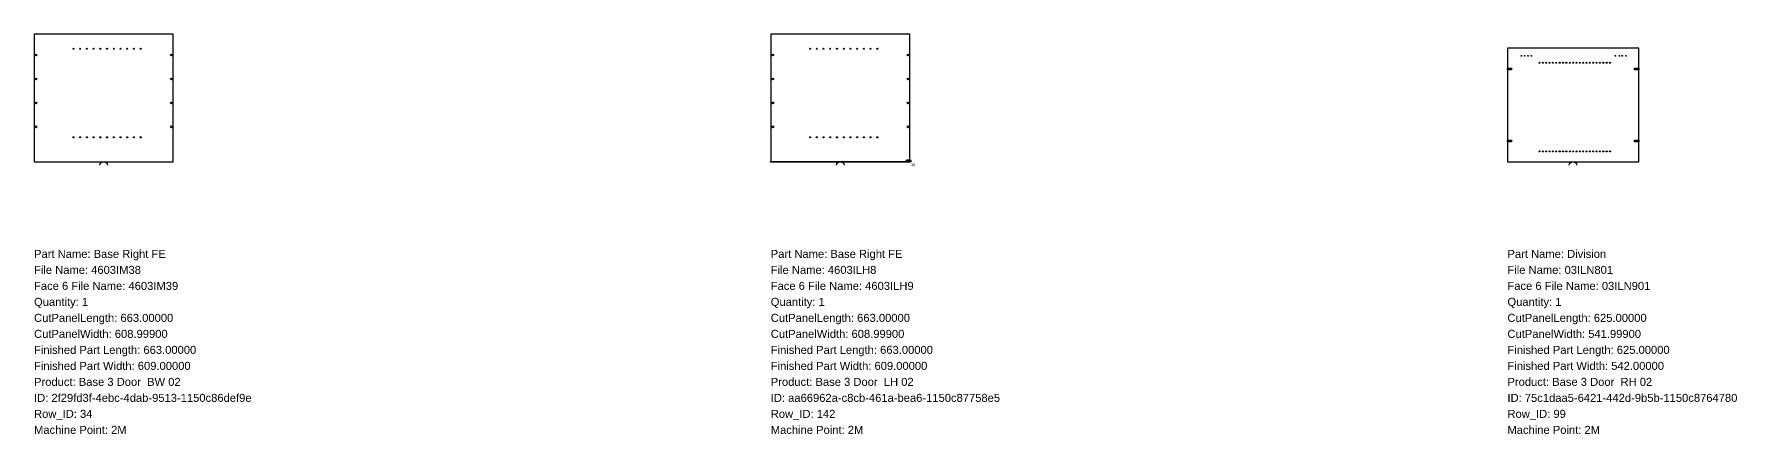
# Model space of a CAD drawing. Header units: inches. Extents: x 0 to 77089, y -1296 to 609.
# Drawn here: x 38559 to 46667, y -1296 to 609 of the extents above; entities that cross this region are included whole.
import ezdxf

# ---------------------------------------------------------------- set-up
doc = ezdxf.new("R2010")
doc.units = ezdxf.units.IN
doc.header["$MEASUREMENT"] = 0
for name, color, linetype in [('BORDER_Z19P0RT1001', 7, 'Continuous'), ('HBORE_Z9P5', 4, 'Continuous'), ('NESTTEXT', 1, 'Continuous'), ('PLINEDIRECTION', 6, 'Continuous'), ('ROUTE_Z10P0RT1016', 7, 'Continuous'), ('VBORE_Z11P0', 3, 'Continuous'), ('VBORE_Z12P0', 3, 'Continuous'), ('VBORE_Z2P0', 3, 'Continuous')]:
    doc.layers.add(name, color=color, linetype=linetype)
doc.styles.get("Standard").update_dxf_attribs({"font": 'arial.ttf'})

msp = doc.modelspace()

# ---------------------------------------------------------------- linework, layer by layer
at = {"layer": 'BORDER_Z19P0RT1001', "color": 2}
for points in [[(38872.107, -15, -0.41421356), (38887.107, 0), (39221.782, 0), (39221.782, 608.999), (38558.782, 608.999), (38558.782, 0), (38893.457, 0, -0.41421356), (38908.457, -15)], [(42379.907, -15, -0.41421356), (42394.907, 0), (42729.582, 0), (42729.582, 608.999), (42066.582, 608.999), (42066.582, 0), (42401.257, 0, -0.41421356), (42416.257, -15)], [(45868.707, -15, -0.41421356), (45883.707, 0), (46199.382, 0), (46199.382, 541.999), (45574.382, 541.999), (45574.382, 0), (45890.057, 0, -0.41421356), (45905.057, -15)]]:
    msp.add_lwpolyline(points, format="xyb", dxfattribs=at)
at = {"layer": 'HBORE_Z9P5', "color": 4}
for points in [[(45574.382, 445.999), (45594.382, 445.999), (45594.382, 437.999), (45574.382, 437.999), (45574.382, 445.999)], [(46199.382, 437.999), (46179.382, 437.999), (46179.382, 445.999), (46199.382, 445.999), (46199.382, 437.999)], [(45574.382, 103.999), (45594.382, 103.999), (45594.382, 95.999), (45574.382, 95.999), (45574.382, 103.999)], [(46199.382, 95.999), (46179.382, 95.999), (46179.382, 103.999), (46199.382, 103.999), (46199.382, 95.999)]]:
    msp.add_lwpolyline(points, close=True, dxfattribs=at)
at = {"layer": 'PLINEDIRECTION', "color": 6}
msp.add_lwpolyline([(42734.582, -0.001), (42734.582, 6.349), (42709.182, 6.349), (42721.882, 3.174), (42721.882, 9.524), (42709.182, 6.349), (42721.882, 4.762), (42721.882, 7.937), (42709.182, 6.349)], dxfattribs=at)
at = {"layer": 'ROUTE_Z10P0RT1016', "color": 3}
msp.add_lwpolyline([(42734.582, -0.001), (42061.582, -0.001)], dxfattribs=at)
at = {"layer": 'VBORE_Z11P0', "color": 3}
for centre in [(38746.282, 538.999), (38778.282, 538.999), (38810.282, 538.999), (38842.282, 538.999), (38874.282, 538.999), (38906.282, 538.999), (38938.282, 538.999), (38970.282, 538.999), (39002.282, 538.999), (39034.282, 538.999), (39066.282, 538.999), (42254.082, 538.999), (42286.082, 538.999), (42318.082, 538.999), (42350.082, 538.999), (42382.082, 538.999), (42414.082, 538.999), (42446.082, 538.999), (42478.082, 538.999), (42510.082, 538.999), (42542.082, 538.999), (42574.082, 538.999), (45742.882, 471.999), (45774.882, 471.999), (45806.882, 471.999), (45838.882, 471.999), (45870.882, 471.999), (45902.882, 471.999), (45934.882, 471.999), (45966.882, 471.999), (45998.882, 471.999), (46030.882, 471.999), (46062.882, 471.999), (38746.282, 116.999), (38778.282, 116.999), (38810.282, 116.999), (38842.282, 116.999), (38874.282, 116.999), (38906.282, 116.999), (38938.282, 116.999), (38970.282, 116.999), (39002.282, 116.999), (39034.282, 116.999), (39066.282, 116.999), (42254.082, 116.999), (42286.082, 116.999), (42318.082, 116.999), (42350.082, 116.999), (42382.082, 116.999), (42414.082, 116.999), (42446.082, 116.999), (42478.082, 116.999), (42510.082, 116.999), (42542.082, 116.999), (42574.082, 116.999), (45742.882, 49.999), (45774.882, 49.999), (45806.882, 49.999), (45838.882, 49.999), (45870.882, 49.999), (45902.882, 49.999), (45934.882, 49.999), (45966.882, 49.999), (45998.882, 49.999), (46030.882, 49.999), (46062.882, 49.999)]:
    msp.add_circle(centre, 2.505, dxfattribs=at)
at = {"layer": 'VBORE_Z11P0', "color": 1}
for centre in [(45726.882, 471.999), (45758.882, 471.999), (45790.882, 471.999), (45822.882, 471.999), (45854.882, 471.999), (45886.882, 471.999), (45918.882, 471.999), (45950.882, 471.999), (45982.882, 471.999), (46014.882, 471.999), (46046.882, 471.999), (45726.882, 49.999), (45758.882, 49.999), (45790.882, 49.999), (45822.882, 49.999), (45854.882, 49.999), (45886.882, 49.999), (45918.882, 49.999), (45950.882, 49.999), (45982.882, 49.999), (46014.882, 49.999), (46046.882, 49.999)]:
    msp.add_circle(centre, 2.505, dxfattribs=at)
at = {"layer": 'VBORE_Z12P0', "color": 3}
for centre in [(38568.282, 508.999), (39212.282, 508.999), (42076.082, 508.999), (42720.082, 508.999), (38568.282, 394.999), (39212.282, 394.999), (42076.082, 394.999), (42720.082, 394.999), (38568.282, 280.999), (39212.282, 280.999), (42076.082, 280.999), (42720.082, 280.999), (38568.282, 166.999), (39212.282, 166.999), (42076.082, 166.999), (42720.082, 166.999)]:
    msp.add_circle(centre, 4, dxfattribs=at)
at = {"layer": 'VBORE_Z2P0', "color": 1}
for centre in [(45640.382, 504.999), (45672.382, 504.999), (46107.382, 504.999), (46139.382, 504.999)]:
    msp.add_circle(centre, 1.5, dxfattribs=at)
at = {"layer": 'VBORE_Z2P0', "color": 3}
for centre in [(45656.382, 504.999), (45688.382, 504.999), (46088.382, 504.999), (46120.382, 504.999)]:
    msp.add_circle(centre, 1.5, dxfattribs=at)

# ---------------------------------------------------------------- texts
at = {"layer": 'NESTTEXT', "color": 1}
for s, p in [('Part Name: Base Right FE', (38558.782, -457.2)), ('Part Name: Base Right FE', (42066.582, -457.2)), ('Part Name: Division', (45574.382, -457.2)), ('File Name: 4603IM38', (38558.782, -533.4)), ('File Name: 4603ILH8', (42066.582, -533.4)), ('File Name: 03ILN801', (45574.382, -533.4)), ('Quantity: 1', (38558.782, -685.8)), ('Face 6 File Name: 4603IM39', (38558.782, -609.6)), ('Quantity: 1', (42066.582, -685.8)), ('Face 6 File Name: 4603ILH9', (42066.582, -609.6)), ('Quantity: 1', (45574.382, -685.8)), ('Face 6 File Name: 03ILN901', (45574.382, -609.6)), ('CutPanelLength: 663.00000', (38558.782, -762)), ('CutPanelLength: 663.00000', (42066.582, -762)), ('CutPanelLength: 625.00000', (45574.382, -762)), ('CutPanelWidth: 608.99900', (38558.782, -838.2)), ('CutPanelWidth: 608.99900', (42066.582, -838.2)), ('CutPanelWidth: 541.99900', (45574.382, -838.2)), ('Finished Part Length: 663.00000', (38558.782, -914.4)), ('Finished Part Length: 663.00000', (42066.582, -914.4)), ('Finished Part Length: 625.00000', (45574.382, -914.4)), ('Finished Part Width: 609.00000', (38558.782, -990.6)), ('Finished Part Width: 609.00000', (42066.582, -990.6)), ('Finished Part Width: 542.00000', (45574.382, -990.6)), ('Product: Base 3 Door  BW 02', (38558.782, -1066.8)), ('Product: Base 3 Door  LH 02', (42066.582, -1066.8)), ('Product: Base 3 Door  RH 02', (45574.382, -1066.8)), ('ID: 2f29fd3f-4ebc-4dab-9513-1150c86def9e', (38558.782, -1143)), ('ID: aa66962a-c8cb-461a-bea6-1150c87758e5', (42066.582, -1143)), ('ID: 75c1daa5-6421-442d-9b5b-1150c8764780', (45574.382, -1143)), ('Row_ID: 34', (38558.782, -1219.2)), ('Row_ID: 142', (42066.582, -1219.2)), ('Row_ID: 99', (45574.382, -1219.2)), ('Machine Point: 2M', (38558.782, -1295.4)), ('Machine Point: 2M', (42066.582, -1295.4)), ('Machine Point: 2M', (45574.382, -1295.4))]:
    msp.add_text(s, height=38.1, dxfattribs=at).set_placement(p)
at = {"layer": 'PLINEDIRECTION', "color": 6}
msp.add_text('10', height=12.7, dxfattribs=at).set_placement((42734.582, -19.001))

doc.saveas('drawing.dxf')
